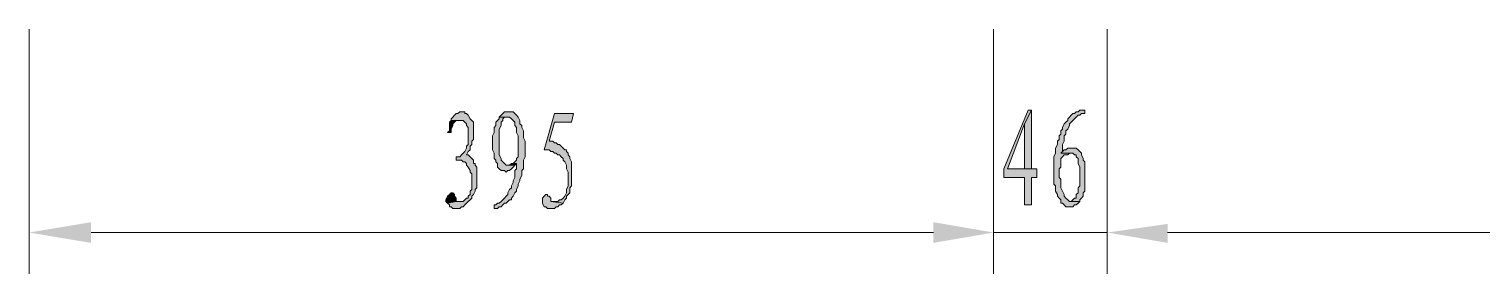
# Model space of a CAD drawing. Header units: millimetres. Extents: x 24 to 410, y 10 to 282.
# Drawn here: x 231.94 to 267.65, y 55.2 to 61.21 of the extents above; entities that cross this region are included whole.
import ezdxf

# ---------------------------------------------------------------- set-up
doc = ezdxf.new("R2010")
doc.units = ezdxf.units.MM

msp = doc.modelspace()

# ---------------------------------------------------------------- hatches: boundary and pattern name
h = msp.add_hatch(color=256)
h.dxf.hatch_style = 2
h.paths.add_polyline_path([(242.57, 59.182), (242.527667, 59.182), (242.485333, 59.139667), (242.443, 59.139667), (242.400667, 59.097333), (242.358333, 59.055), (242.316, 59.012667), (242.316, 58.970333), (242.527667, 58.970333), (242.612333, 58.970333), (242.654667, 58.928), (242.697, 58.885667), (242.697, 58.843333), (242.739333, 58.801), (242.739333, 58.377667), (242.697, 58.335333), (242.697, 58.293), (242.654667, 58.208333), (242.612333, 58.166), (242.57, 58.123667), (242.527667, 58.081333), (242.443, 58.081333), (242.443, 57.996667), (242.57, 57.996667), (242.612333, 57.954333), (242.654667, 57.954333), (242.697, 57.912), (242.697, 57.869667), (242.739333, 57.827333), (242.781667, 57.742667), (242.781667, 57.700333), (242.824, 57.658), (242.824, 57.277), (242.781667, 57.234667), (242.781667, 57.15), (242.739333, 57.107667), (242.739333, 57.065333), (242.697, 57.065333), (242.654667, 57.023), (242.612333, 56.980667), (242.443, 56.980667), (242.231333, 56.938333), (242.273667, 56.896), (242.273667, 56.853667), (242.316, 56.853667), (242.358333, 56.811333), (242.527667, 56.811333), (242.57, 56.853667), (242.612333, 56.853667), (242.654667, 56.896), (242.697, 56.938333), (242.739333, 56.980667), (242.781667, 57.023), (242.824, 57.065333), (242.824, 57.107667), (242.866333, 57.15), (242.908667, 57.234667), (242.908667, 57.277), (242.951, 57.319333), (242.951, 57.827333), (242.908667, 57.869667), (242.908667, 57.912), (242.866333, 57.912), (242.866333, 57.996667), (242.824, 58.039), (242.781667, 58.081333), (242.739333, 58.123667), (242.697, 58.123667), (242.739333, 58.208333), (242.781667, 58.250667), (242.781667, 58.335333), (242.824, 58.377667), (242.824, 58.462333), (242.866333, 58.504667), (242.866333, 58.928), (242.824, 58.970333), (242.781667, 59.012667), (242.739333, 59.097333), (242.697, 59.139667), (242.654667, 59.139667), (242.654667, 59.182)])
h = msp.add_hatch(color=256)
h.dxf.hatch_style = 2
h.paths.add_polyline_path([(242.316, 58.970333), (242.273667, 58.928), (242.273667, 58.716333), (242.231333, 58.674), (242.316, 58.674), (242.316, 58.758667), (242.358333, 58.843333), (242.358333, 58.885667), (242.400667, 58.928), (242.443, 58.970333), (242.527667, 58.970333)])
h = msp.add_hatch(color=256)
h.dxf.hatch_style = 2
h.paths.add_polyline_path([(243.501333, 59.055), (243.501333, 59.012667), (243.459, 58.970333), (243.416667, 58.928), (243.416667, 58.843333), (243.374333, 58.801), (243.374333, 58.674), (243.332, 58.589333), (243.332, 58.250667), (243.374333, 58.166), (243.374333, 58.039), (243.416667, 57.996667), (243.416667, 57.954333), (243.459, 57.912), (243.459, 57.827333), (243.501333, 57.785), (243.543667, 57.742667), (243.628333, 57.742667), (243.670667, 57.700333), (243.713, 57.742667), (243.755333, 57.742667), (243.797667, 57.785), (243.84, 57.827333), (243.882333, 57.869667), (243.670667, 57.869667), (243.628333, 57.912), (243.586, 57.954333), (243.543667, 57.996667), (243.543667, 58.039), (243.501333, 58.123667), (243.501333, 58.758667), (243.543667, 58.843333), (243.543667, 58.928), (243.586, 58.970333), (243.586, 59.012667), (243.628333, 59.055), (243.670667, 59.055)])
h = msp.add_hatch(color=256)
h.dxf.hatch_style = 2
h.paths.add_polyline_path([(243.713, 59.182), (243.628333, 59.182), (243.586, 59.139667), (243.543667, 59.097333), (243.501333, 59.055), (243.755333, 59.055), (243.797667, 59.012667), (243.84, 58.970333), (243.882333, 58.928), (243.882333, 58.843333), (243.924667, 58.801), (243.924667, 58.674), (243.967, 58.589333), (243.967, 58.081333), (243.924667, 58.039), (243.924667, 57.996667), (243.882333, 57.954333), (243.84, 57.912), (243.924667, 57.912), (243.924667, 57.869667), (243.924667, 57.785), (243.882333, 57.742667), (243.882333, 57.573333), (243.84, 57.488667), (243.84, 57.446333), (243.797667, 57.361667), (243.797667, 57.319333), (243.755333, 57.277), (243.713, 57.192333), (243.713, 57.15), (243.670667, 57.107667), (243.628333, 57.065333), (243.586, 57.023), (243.543667, 56.980667), (243.501333, 56.938333), (243.459, 56.938333), (243.416667, 56.896), (243.374333, 56.896), (243.374333, 56.811333), (243.459, 56.811333), (243.501333, 56.853667), (243.543667, 56.853667), (243.586, 56.896), (243.628333, 56.938333), (243.670667, 56.938333), (243.713, 56.980667), (243.755333, 57.023), (243.797667, 57.023), (243.797667, 57.065333), (243.84, 57.107667), (243.882333, 57.192333), (243.924667, 57.234667), (243.924667, 57.277), (243.967, 57.361667), (243.967, 57.404), (244.009333, 57.488667), (244.009333, 57.531), (244.051667, 57.615667), (244.051667, 57.742667), (244.094, 57.785), (244.094, 57.996667), (244.136333, 58.081333), (244.136333, 58.462333), (244.094, 58.547), (244.094, 58.716333), (244.051667, 58.801), (244.051667, 58.843333), (244.009333, 58.885667), (244.009333, 58.970333), (243.967, 59.055), (243.924667, 59.097333), (243.882333, 59.139667), (243.84, 59.182)])
h = msp.add_hatch(color=256)
h.dxf.hatch_style = 2
h.paths.add_polyline_path([(245.321667, 59.139667), (244.856, 59.139667), (244.602, 58.250667), (244.729, 58.250667), (244.771333, 58.208333), (244.813667, 58.208333), (244.856, 58.166), (244.898333, 58.166), (244.940667, 58.123667), (244.983, 58.123667), (245.025333, 58.081333), (245.067667, 58.039), (245.067667, 57.996667), (245.11, 57.954333), (245.152333, 57.869667), (245.152333, 57.785), (245.194667, 57.700333), (245.194667, 57.361667), (245.152333, 57.277), (245.152333, 57.234667), (245.152333, 57.192333), (245.11, 57.107667), (245.067667, 57.065333), (245.025333, 57.023), (244.983, 57.023), (244.940667, 56.980667), (244.771333, 56.980667), (245.067667, 56.938333), (245.11, 57.023), (245.152333, 57.065333), (245.152333, 57.107667), (245.194667, 57.15), (245.237, 57.192333), (245.237, 57.319333), (245.279333, 57.361667), (245.279333, 57.954333), (245.237, 58.039), (245.237, 58.081333), (245.194667, 58.123667), (245.194667, 58.166), (245.152333, 58.208333), (245.152333, 58.250667), (245.11, 58.250667), (245.067667, 58.293), (245.025333, 58.335333), (244.983, 58.377667), (244.940667, 58.377667), (244.898333, 58.42), (244.856, 58.42), (244.813667, 58.462333), (244.729, 58.462333), (244.856, 58.928), (245.279333, 58.928)])
h = msp.add_hatch(color=256)
h.dxf.hatch_style = 2
h.paths.add_polyline_path([(256.582333, 59.224333), (256.497667, 59.224333), (255.905, 57.785), (255.905, 57.573333), (256.413, 57.573333), (256.413, 56.896), (256.582333, 56.896), (256.582333, 57.573333), (256.709333, 57.573333), (256.709333, 57.785), (256.582333, 57.785), (255.989667, 57.785), (256.413, 58.885667)])
h = msp.add_hatch(color=256)
h.dxf.hatch_style = 2
h.paths.add_polyline_path([(256.582333, 59.224333), (256.413, 58.885667), (256.413, 57.785), (255.989667, 57.785), (256.582333, 57.785)])
h = msp.add_hatch(color=256)
h.dxf.hatch_style = 2
h.paths.add_polyline_path([(257.894667, 59.224333), (257.767667, 59.224333), (257.725333, 59.182), (257.683, 59.182), (257.640667, 59.139667), (257.598333, 59.139667), (257.556, 59.097333), (257.513667, 59.055), (257.471333, 59.012667), (257.471333, 58.970333), (257.429, 58.928), (257.386667, 58.885667), (257.344333, 58.801), (257.344333, 58.758667), (257.302, 58.716333), (257.302, 58.631667), (257.259667, 58.589333), (257.259667, 58.504667), (257.217333, 58.462333), (257.217333, 58.377667), (257.175, 58.293), (257.175, 58.166), (257.132667, 58.081333), (257.132667, 57.404), (257.175, 57.361667), (257.175, 57.234667), (257.217333, 57.15), (257.217333, 57.107667), (257.259667, 57.065333), (257.302, 57.023), (257.302, 56.938333), (257.344333, 56.938333), (257.386667, 56.896), (257.429, 56.853667), (257.598333, 56.853667), (257.640667, 56.896), (257.683, 56.896), (257.725333, 56.938333), (257.767667, 56.980667), (257.513667, 56.980667), (257.471333, 57.023), (257.429, 57.065333), (257.386667, 57.107667), (257.386667, 57.15), (257.344333, 57.234667), (257.302, 57.319333), (257.302, 57.531), (257.259667, 57.573333), (257.259667, 57.785), (257.302, 57.827333), (257.302, 58.039), (257.344333, 58.081333), (257.386667, 58.123667), (257.471333, 58.123667), (257.513667, 58.166), (257.598333, 58.166), (257.302, 58.166), (257.344333, 58.208333), (257.344333, 58.377667), (257.386667, 58.462333), (257.386667, 58.589333), (257.429, 58.631667), (257.429, 58.716333), (257.471333, 58.758667), (257.513667, 58.843333), (257.513667, 58.885667), (257.556, 58.928), (257.598333, 58.970333), (257.640667, 59.012667), (257.683, 59.055), (257.725333, 59.097333), (257.767667, 59.097333), (257.81, 59.139667), (257.894667, 59.139667)])
h = msp.add_hatch(color=256)
h.dxf.hatch_style = 2
h.paths.add_polyline_path([(257.598333, 58.293), (257.471333, 58.293), (257.429, 58.250667), (257.386667, 58.250667), (257.344333, 58.208333), (257.302, 58.166), (257.598333, 58.166), (257.640667, 58.123667), (257.683, 58.123667), (257.683, 58.081333), (257.725333, 58.039), (257.725333, 57.912), (257.767667, 57.827333), (257.767667, 57.361667), (257.725333, 57.319333), (257.725333, 57.234667), (257.725333, 57.192333), (257.683, 57.15), (257.683, 57.065333), (257.640667, 57.065333), (257.598333, 57.023), (257.556, 56.980667), (257.513667, 56.980667), (257.767667, 56.980667), (257.767667, 57.023), (257.81, 57.065333), (257.852333, 57.107667), (257.852333, 57.192333), (257.894667, 57.234667), (257.894667, 57.954333), (257.852333, 57.996667), (257.852333, 58.039), (257.81, 58.123667), (257.81, 58.166), (257.767667, 58.208333), (257.725333, 58.250667), (257.683, 58.293)])
h = msp.add_hatch(color=256)
h.dxf.hatch_style = 2
h.paths.add_polyline_path([(243.84, 57.912), (243.797667, 57.912), (243.755333, 57.869667), (243.713, 57.869667), (243.882333, 57.869667), (243.924667, 57.912)])
h = msp.add_hatch(color=256)
h.dxf.hatch_style = 2
h.paths.add_polyline_path([(242.316, 57.192333), (242.273667, 57.15), (242.231333, 57.107667), (242.189, 57.023), (242.189, 56.980667), (242.231333, 56.938333), (242.443, 56.980667), (242.443, 57.065333), (242.400667, 57.107667), (242.400667, 57.15), (242.358333, 57.192333)])
h = msp.add_hatch(color=256)
h.dxf.hatch_style = 2
h.paths.add_polyline_path([(244.644333, 57.15), (244.602, 57.107667), (244.559667, 57.065333), (244.559667, 56.938333), (244.602, 56.853667), (244.644333, 56.853667), (244.686667, 56.811333), (244.856, 56.811333), (244.898333, 56.853667), (244.940667, 56.853667), (244.983, 56.896), (245.025333, 56.896), (245.067667, 56.938333), (244.771333, 56.980667), (244.771333, 57.065333), (244.729, 57.107667), (244.686667, 57.107667), (244.686667, 57.15)])
h = msp.add_hatch(color=256)
h.dxf.hatch_style = 2
h.paths.add_polyline_path([(233.468333, 56.472667), (233.468333, 55.964667), (231.944333, 56.218667)])
h = msp.add_hatch(color=256)
h.dxf.hatch_style = 2
h.paths.add_polyline_path([(254.169333, 56.472667), (254.169333, 55.964667), (255.651, 56.218667)])
h = msp.add_hatch(color=256)
h.dxf.hatch_style = 2
h.paths.add_polyline_path([(254.169333, 56.430333), (254.169333, 55.964667), (255.651, 56.218667)])
h = msp.add_hatch(color=256)
h.dxf.hatch_style = 2
h.paths.add_polyline_path([(259.926667, 56.430333), (259.926667, 55.964667), (258.445, 56.218667)])
h = msp.add_hatch(color=256)
h.dxf.hatch_style = 2
h.paths.add_polyline_path([(259.926667, 56.430333), (259.926667, 55.964667), (258.445, 56.218667)])

# ---------------------------------------------------------------- linework, layer by layer
at = {"lineweight": 0}
for points in [[(231.944333, 61.214), (231.944333, 55.202667)], [(255.651, 61.214), (255.651, 55.202667)], [(255.651, 61.214), (255.651, 55.202667)], [(258.445, 61.214), (258.445, 55.202667)], [(258.445, 61.214), (258.445, 55.202667)], [(233.468333, 56.218667), (254.169333, 56.218667)], [(254.169333, 56.218667), (252.645333, 56.218667)], [(255.651, 56.218667), (258.445, 56.218667)], [(259.926667, 56.218667), (261.408333, 56.218667)], [(259.926667, 56.218667), (280.627667, 56.218667)]]:
    msp.add_lwpolyline(points, dxfattribs=at)
for points in [[(242.57, 59.182), (242.527667, 59.182), (242.485333, 59.139667), (242.443, 59.139667), (242.400667, 59.097333), (242.358333, 59.055), (242.316, 59.012667), (242.316, 58.970333), (242.527667, 58.970333), (242.612333, 58.970333), (242.654667, 58.928), (242.697, 58.885667), (242.697, 58.843333), (242.739333, 58.801), (242.739333, 58.377667), (242.697, 58.335333), (242.697, 58.293), (242.654667, 58.208333), (242.612333, 58.166), (242.57, 58.123667), (242.527667, 58.081333), (242.443, 58.081333), (242.443, 57.996667), (242.57, 57.996667), (242.612333, 57.954333), (242.654667, 57.954333), (242.697, 57.912), (242.697, 57.869667), (242.739333, 57.827333), (242.781667, 57.742667), (242.781667, 57.700333), (242.824, 57.658), (242.824, 57.277), (242.781667, 57.234667), (242.781667, 57.15), (242.739333, 57.107667), (242.739333, 57.065333), (242.697, 57.065333), (242.654667, 57.023), (242.612333, 56.980667), (242.443, 56.980667), (242.231333, 56.938333), (242.273667, 56.896), (242.273667, 56.853667), (242.316, 56.853667), (242.358333, 56.811333), (242.527667, 56.811333), (242.57, 56.853667), (242.612333, 56.853667), (242.654667, 56.896), (242.697, 56.938333), (242.739333, 56.980667), (242.781667, 57.023), (242.824, 57.065333), (242.824, 57.107667), (242.866333, 57.15), (242.908667, 57.234667), (242.908667, 57.277), (242.951, 57.319333), (242.951, 57.827333), (242.908667, 57.869667), (242.908667, 57.912), (242.866333, 57.912), (242.866333, 57.996667), (242.824, 58.039), (242.781667, 58.081333), (242.739333, 58.123667), (242.697, 58.123667), (242.739333, 58.208333), (242.781667, 58.250667), (242.781667, 58.335333), (242.824, 58.377667), (242.824, 58.462333), (242.866333, 58.504667), (242.866333, 58.928), (242.824, 58.970333), (242.781667, 59.012667), (242.739333, 59.097333), (242.697, 59.139667), (242.654667, 59.139667), (242.654667, 59.182)], [(242.316, 58.970333), (242.273667, 58.928), (242.273667, 58.716333), (242.231333, 58.674), (242.316, 58.674), (242.316, 58.758667), (242.358333, 58.843333), (242.358333, 58.885667), (242.400667, 58.928), (242.443, 58.970333), (242.527667, 58.970333)], [(243.501333, 59.055), (243.501333, 59.012667), (243.459, 58.970333), (243.416667, 58.928), (243.416667, 58.843333), (243.374333, 58.801), (243.374333, 58.674), (243.332, 58.589333), (243.332, 58.250667), (243.374333, 58.166), (243.374333, 58.039), (243.416667, 57.996667), (243.416667, 57.954333), (243.459, 57.912), (243.459, 57.827333), (243.501333, 57.785), (243.543667, 57.742667), (243.628333, 57.742667), (243.670667, 57.700333), (243.713, 57.742667), (243.755333, 57.742667), (243.797667, 57.785), (243.84, 57.827333), (243.882333, 57.869667), (243.670667, 57.869667), (243.628333, 57.912), (243.586, 57.954333), (243.543667, 57.996667), (243.543667, 58.039), (243.501333, 58.123667), (243.501333, 58.758667), (243.543667, 58.843333), (243.543667, 58.928), (243.586, 58.970333), (243.586, 59.012667), (243.628333, 59.055), (243.670667, 59.055)], [(243.713, 59.182), (243.628333, 59.182), (243.586, 59.139667), (243.543667, 59.097333), (243.501333, 59.055), (243.755333, 59.055), (243.797667, 59.012667), (243.84, 58.970333), (243.882333, 58.928), (243.882333, 58.843333), (243.924667, 58.801), (243.924667, 58.674), (243.967, 58.589333), (243.967, 58.081333), (243.924667, 58.039), (243.924667, 57.996667), (243.882333, 57.954333), (243.84, 57.912), (243.924667, 57.912), (243.924667, 57.869667), (243.924667, 57.785), (243.882333, 57.742667), (243.882333, 57.573333), (243.84, 57.488667), (243.84, 57.446333), (243.797667, 57.361667), (243.797667, 57.319333), (243.755333, 57.277), (243.713, 57.192333), (243.713, 57.15), (243.670667, 57.107667), (243.628333, 57.065333), (243.586, 57.023), (243.543667, 56.980667), (243.501333, 56.938333), (243.459, 56.938333), (243.416667, 56.896), (243.374333, 56.896), (243.374333, 56.811333), (243.459, 56.811333), (243.501333, 56.853667), (243.543667, 56.853667), (243.586, 56.896), (243.628333, 56.938333), (243.670667, 56.938333), (243.713, 56.980667), (243.755333, 57.023), (243.797667, 57.023), (243.797667, 57.065333), (243.84, 57.107667), (243.882333, 57.192333), (243.924667, 57.234667), (243.924667, 57.277), (243.967, 57.361667), (243.967, 57.404), (244.009333, 57.488667), (244.009333, 57.531), (244.051667, 57.615667), (244.051667, 57.742667), (244.094, 57.785), (244.094, 57.996667), (244.136333, 58.081333), (244.136333, 58.462333), (244.094, 58.547), (244.094, 58.716333), (244.051667, 58.801), (244.051667, 58.843333), (244.009333, 58.885667), (244.009333, 58.970333), (243.967, 59.055), (243.924667, 59.097333), (243.882333, 59.139667), (243.84, 59.182)], [(245.321667, 59.139667), (244.856, 59.139667), (244.602, 58.250667), (244.729, 58.250667), (244.771333, 58.208333), (244.813667, 58.208333), (244.856, 58.166), (244.898333, 58.166), (244.940667, 58.123667), (244.983, 58.123667), (245.025333, 58.081333), (245.067667, 58.039), (245.067667, 57.996667), (245.11, 57.954333), (245.152333, 57.869667), (245.152333, 57.785), (245.194667, 57.700333), (245.194667, 57.361667), (245.152333, 57.277), (245.152333, 57.234667), (245.152333, 57.192333), (245.11, 57.107667), (245.067667, 57.065333), (245.025333, 57.023), (244.983, 57.023), (244.940667, 56.980667), (244.771333, 56.980667), (245.067667, 56.938333), (245.11, 57.023), (245.152333, 57.065333), (245.152333, 57.107667), (245.194667, 57.15), (245.237, 57.192333), (245.237, 57.319333), (245.279333, 57.361667), (245.279333, 57.954333), (245.237, 58.039), (245.237, 58.081333), (245.194667, 58.123667), (245.194667, 58.166), (245.152333, 58.208333), (245.152333, 58.250667), (245.11, 58.250667), (245.067667, 58.293), (245.025333, 58.335333), (244.983, 58.377667), (244.940667, 58.377667), (244.898333, 58.42), (244.856, 58.42), (244.813667, 58.462333), (244.729, 58.462333), (244.856, 58.928), (245.279333, 58.928)], [(256.582333, 59.224333), (256.497667, 59.224333), (255.905, 57.785), (255.905, 57.573333), (256.413, 57.573333), (256.413, 56.896), (256.582333, 56.896), (256.582333, 57.573333), (256.709333, 57.573333), (256.709333, 57.785), (256.582333, 57.785), (255.989667, 57.785), (256.413, 58.885667)], [(256.582333, 59.224333), (256.413, 58.885667), (256.413, 57.785), (255.989667, 57.785), (256.582333, 57.785)], [(257.894667, 59.224333), (257.767667, 59.224333), (257.725333, 59.182), (257.683, 59.182), (257.640667, 59.139667), (257.598333, 59.139667), (257.556, 59.097333), (257.513667, 59.055), (257.471333, 59.012667), (257.471333, 58.970333), (257.429, 58.928), (257.386667, 58.885667), (257.344333, 58.801), (257.344333, 58.758667), (257.302, 58.716333), (257.302, 58.631667), (257.259667, 58.589333), (257.259667, 58.504667), (257.217333, 58.462333), (257.217333, 58.377667), (257.175, 58.293), (257.175, 58.166), (257.132667, 58.081333), (257.132667, 57.404), (257.175, 57.361667), (257.175, 57.234667), (257.217333, 57.15), (257.217333, 57.107667), (257.259667, 57.065333), (257.302, 57.023), (257.302, 56.938333), (257.344333, 56.938333), (257.386667, 56.896), (257.429, 56.853667), (257.598333, 56.853667), (257.640667, 56.896), (257.683, 56.896), (257.725333, 56.938333), (257.767667, 56.980667), (257.513667, 56.980667), (257.471333, 57.023), (257.429, 57.065333), (257.386667, 57.107667), (257.386667, 57.15), (257.344333, 57.234667), (257.302, 57.319333), (257.302, 57.531), (257.259667, 57.573333), (257.259667, 57.785), (257.302, 57.827333), (257.302, 58.039), (257.344333, 58.081333), (257.386667, 58.123667), (257.471333, 58.123667), (257.513667, 58.166), (257.598333, 58.166), (257.302, 58.166), (257.344333, 58.208333), (257.344333, 58.377667), (257.386667, 58.462333), (257.386667, 58.589333), (257.429, 58.631667), (257.429, 58.716333), (257.471333, 58.758667), (257.513667, 58.843333), (257.513667, 58.885667), (257.556, 58.928), (257.598333, 58.970333), (257.640667, 59.012667), (257.683, 59.055), (257.725333, 59.097333), (257.767667, 59.097333), (257.81, 59.139667), (257.894667, 59.139667)], [(257.598333, 58.293), (257.471333, 58.293), (257.429, 58.250667), (257.386667, 58.250667), (257.344333, 58.208333), (257.302, 58.166), (257.598333, 58.166), (257.640667, 58.123667), (257.683, 58.123667), (257.683, 58.081333), (257.725333, 58.039), (257.725333, 57.912), (257.767667, 57.827333), (257.767667, 57.361667), (257.725333, 57.319333), (257.725333, 57.234667), (257.725333, 57.192333), (257.683, 57.15), (257.683, 57.065333), (257.640667, 57.065333), (257.598333, 57.023), (257.556, 56.980667), (257.513667, 56.980667), (257.767667, 56.980667), (257.767667, 57.023), (257.81, 57.065333), (257.852333, 57.107667), (257.852333, 57.192333), (257.894667, 57.234667), (257.894667, 57.954333), (257.852333, 57.996667), (257.852333, 58.039), (257.81, 58.123667), (257.81, 58.166), (257.767667, 58.208333), (257.725333, 58.250667), (257.683, 58.293)], [(243.84, 57.912), (243.797667, 57.912), (243.755333, 57.869667), (243.713, 57.869667), (243.882333, 57.869667), (243.924667, 57.912)], [(242.316, 57.192333), (242.273667, 57.15), (242.231333, 57.107667), (242.189, 57.023), (242.189, 56.980667), (242.231333, 56.938333), (242.443, 56.980667), (242.443, 57.065333), (242.400667, 57.107667), (242.400667, 57.15), (242.358333, 57.192333)], [(244.644333, 57.15), (244.602, 57.107667), (244.559667, 57.065333), (244.559667, 56.938333), (244.602, 56.853667), (244.644333, 56.853667), (244.686667, 56.811333), (244.856, 56.811333), (244.898333, 56.853667), (244.940667, 56.853667), (244.983, 56.896), (245.025333, 56.896), (245.067667, 56.938333), (244.771333, 56.980667), (244.771333, 57.065333), (244.729, 57.107667), (244.686667, 57.107667), (244.686667, 57.15)]]:
    msp.add_lwpolyline(points, close=True, dxfattribs=at)

doc.saveas('drawing.dxf')
